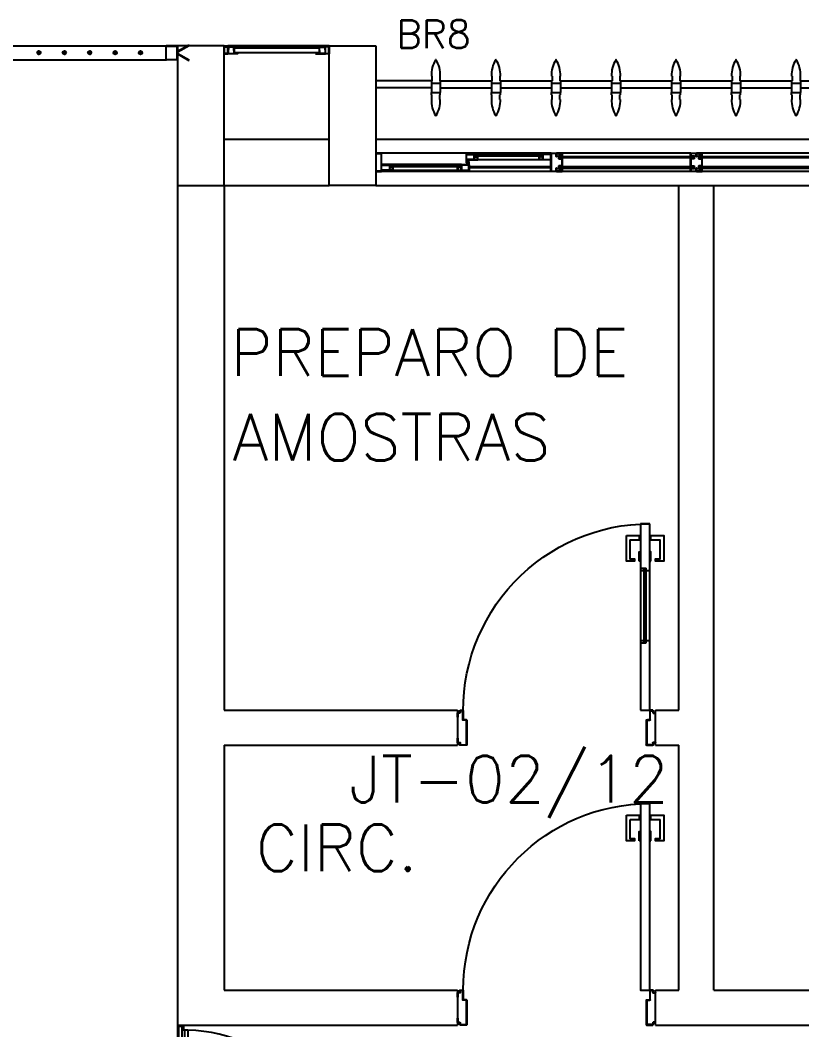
# Model space of a CAD drawing. Header units: millimetres. Extents: x 2686 to 2939, y 1294 to 1441.
# Drawn here: x 2735.596 to 2738.948, y 1434.355 to 1438.684 of the extents above; entities that cross this region are included whole.
import ezdxf

# ---------------------------------------------------------------- set-up
doc = ezdxf.new("R2010")
doc.units = ezdxf.units.MM
doc.linetypes.add('HIDDEN', pattern=[0.375, 0.25, -0.125])
for name, color, linetype in [('AR-ALV', 2, 'Continuous'), ('AR-BRISES', 1, 'Continuous'), ('AR-ESQ', 1, 'Continuous'), ('AR-ESTC', 3, 'Continuous'), ('AR-PEITORIL', 1, 'Continuous'), ('AR-PORTA', 1, 'Continuous'), ('AR-VIDRO', 2, 'Continuous'), ('BR-PAINEL', 1, 'Continuous'), ('BR-SUPORTE', 1, 'Continuous'), ('BR-TEXTO', 2, 'Continuous'), ('DT-ESQ-BAGUETE-C', 1, 'Continuous'), ('DT-ESQ-BAGUETE-V', 1, 'Continuous'), ('DT-ESQ-C', 2, 'Continuous'), ('DT-ESQ-CHAPA DOBRADA-V', 1, 'Continuous'), ('DT-ESQ-MARCO-V', 1, 'Continuous'), ('DT-ESQ-PERFIL CADEIRA-C', 2, 'Continuous'), ('DT-ESQ-PERFIL CADEIRA-V', 2, 'Continuous'), ('DT-ESQ-PERFIL U SIMPLES-C', 2, 'Continuous'), ('DT-ESQ-PERFIL U-C', 2, 'Continuous'), ('DT-ESQ-PERFIL U-V', 1, 'Continuous'), ('DT-ESQ-VENEZIANA-C', 1, 'Continuous'), ('DT-ESQ-VENEZIANA-V', 1, 'Continuous'), ('DT-ESQ-VIDRO-C', 2, 'Continuous'), ('DT-ESQ-VIDRO-V', 71, 'Continuous'), ('DT-TXTMOD', 1, 'Continuous'), ('ENDEREÇO', 2, 'Continuous'), ('grapa', 21, 'HIDDEN'), ('insercao', 4, 'Continuous'), ('maçaneta', 1, 'Continuous'), ('montantes', 1, 'Continuous'), ('mov', 1, 'Continuous'), ('PM-PERFIL U-C', 2, 'Continuous'), ('PM-VIDRO', 2, 'Continuous'), ('pm1', 2, 'Continuous'), ('pm2', 2, 'Continuous'), ('porta-c', 1, 'Continuous'), ('porta-v', 2, 'Continuous'), ('soleira', 1, 'Continuous'), ('TEXTO', 2, 'Continuous')]:
    doc.layers.add(name, color=color, linetype=linetype)
doc.styles.add('S10', font='simplex.shx', dxfattribs={"height": 0.1})
doc.styles.add('S12', font='simplex.shx', dxfattribs={"width": 1.1, "height": 0.12})
doc.styles.add('UNB-100', font='simplex.shx', dxfattribs={"height": 0.2})
doc.styles.add('UNB1-100', font='simplex.shx', dxfattribs={"height": 0.2})

# ---------------------------------------------------------------- blocks, each defined once
blk = doc.blocks.new('EF35-P')
at = {"layer": 'DT-ESQ-BAGUETE-C', "ltscale": 0.1}
for points in [[(4.7975, -0.08), (4.784, -0.08), (4.784, -0.0785), (4.797, -0.0785, 0.414214), (4.7975, -0.078), (4.7975, -0.067, 0.414214), (4.797, -0.0665), (4.784, -0.0665), (4.784, -0.065), (4.7975, -0.065, -0.414214), (4.799, -0.0665), (4.799, -0.0785, -0.414214)], [(5.0765, -0.08), (5.09, -0.08), (5.09, -0.0785), (5.077, -0.0785, -0.414214), (5.0765, -0.078), (5.0765, -0.067, -0.414214), (5.077, -0.0665), (5.09, -0.0665), (5.09, -0.065), (5.0765, -0.065, 0.414214), (5.075, -0.0665), (5.075, -0.0785, 0.414214)], [(4.4485, -0.125), (4.435, -0.125), (4.435, -0.1235), (4.448, -0.1235, 0.414214), (4.4485, -0.123), (4.4485, -0.112, 0.414214), (4.448, -0.1115), (4.435, -0.1115), (4.435, -0.11), (4.4485, -0.11, -0.414214), (4.45, -0.1115), (4.45, -0.1235, -0.414214)], [(4.714, -0.125), (4.7275, -0.125), (4.7275, -0.1235), (4.7145, -0.1235, -0.414214), (4.714, -0.123), (4.714, -0.112, -0.414214), (4.7145, -0.1115), (4.7275, -0.1115), (4.7275, -0.11), (4.714, -0.11, 0.414214), (4.7125, -0.1115), (4.7125, -0.1235, 0.414214)]]:
    blk.add_lwpolyline(points, format="xyb", close=True, dxfattribs=at)
at = {"layer": 'DT-ESQ-BAGUETE-V', "ltscale": 0.1}
for p, q in [((4.7975, -0.065), (5.0765, -0.065)), ((4.4485, -0.11), (4.714, -0.11))]:
    blk.add_line(p, q, dxfattribs=at)
at = {"layer": 'DT-ESQ-CHAPA DOBRADA-V', "ltscale": 0.1}
for p, q in [((4.4, -0.077), (4.749, -0.077)), ((4.4, -0.08), (4.749, -0.08))]:
    blk.add_line(p, q, dxfattribs=at)
at = {"layer": 'DT-ESQ-MARCO-V', "ltscale": 0.1}
for p, q in [((3.1985, -0.06), (3.7515, -0.06)), ((3.7985, -0.06), (4.3515, -0.06)), ((3.1985, -0.14), (3.7515, -0.14)), ((3.7985, -0.14), (4.3515, -0.14))]:
    blk.add_line(p, q, dxfattribs=at)
at = {"layer": 'DT-ESQ-PERFIL CADEIRA-C', "ltscale": 0.1}
for p, q in [((4.751, -0.0885), (4.7975, -0.0885)), ((5.125, -0.0885), (5.0765, -0.0885)), ((4.4, -0.1335), (4.4485, -0.1335)), ((4.7605, -0.1335), (4.714, -0.1335))]:
    blk.add_line(p, q, dxfattribs=at)
for points in [[(4.7975, -0.087, -1), (4.7975, -0.09), (4.751, -0.09, -0.414214), (4.749, -0.088), (4.749, -0.067, -0.414214), (4.751, -0.065), (4.7825, -0.065, -0.414214), (4.784, -0.0665), (4.784, -0.087)], [(4.784, -0.0885, -0.198913), (4.7829, -0.0881, -0.198913), (4.7825, -0.087), (4.7825, -0.067, 0.414214), (4.782, -0.0665), (4.751, -0.0665, 0.414214), (4.7505, -0.067), (4.7505, -0.088, 0.414214), (4.751, -0.0885)], [(5.0765, -0.09), (5.125, -0.09), (5.125, -0.0885), (5.09, -0.0885, 0.198912), (5.0911, -0.0881, 0.198913), (5.0915, -0.087), (5.0915, -0.067, -0.414214), (5.092, -0.0665), (5.125, -0.0665), (5.125, -0.065), (5.0915, -0.065, 0.414214), (5.09, -0.0665), (5.09, -0.0785), (5.09, -0.08), (5.09, -0.087), (5.0765, -0.087, 1)], [(4.4485, -0.135), (4.4, -0.135), (4.4, -0.1335), (4.435, -0.1335, -0.198912), (4.4339, -0.1331, -0.198913), (4.4335, -0.132), (4.4335, -0.112, 0.414214), (4.433, -0.1115), (4.4, -0.1115), (4.4, -0.11), (4.4335, -0.11, -0.414214), (4.435, -0.1115), (4.435, -0.1235), (4.435, -0.125), (4.435, -0.132), (4.4485, -0.132, -1)], [(4.714, -0.132, 1), (4.714, -0.135), (4.7605, -0.135, 0.414214), (4.7625, -0.133), (4.7625, -0.112, 0.414214), (4.7605, -0.11), (4.729, -0.11, 0.414214), (4.7275, -0.1115), (4.7275, -0.132)], [(4.7275, -0.1335, 0.198913), (4.7286, -0.1331, 0.198913), (4.729, -0.132), (4.729, -0.112, -0.414214), (4.7295, -0.1115), (4.7605, -0.1115, -0.414214), (4.761, -0.112), (4.761, -0.133, -0.414214), (4.7605, -0.1335)]]:
    blk.add_lwpolyline(points, format="xyb", close=True, dxfattribs=at)
at = {"layer": 'DT-ESQ-PERFIL CADEIRA-V', "ltscale": 0.1}
for p, q in [((4.7825, -0.09), (5.0765, -0.09)), ((4.4485, -0.135), (4.714, -0.135))]:
    blk.add_line(p, q, dxfattribs=at)
at = {"layer": 'DT-ESQ-PERFIL U SIMPLES-C', "ltscale": 0.1}
for points in [[(4.751, -0.102), (4.759, -0.102), (4.759, -0.1005), (4.751, -0.1005, -0.414214), (4.7505, -0.1), (4.7505, -0.092, -0.414214), (4.751, -0.0915), (4.759, -0.0915), (4.759, -0.09), (4.751, -0.09, 0.414214), (4.749, -0.092), (4.749, -0.1, 0.414214)], [(4.7605, -0.098), (4.7525, -0.098), (4.7525, -0.0995), (4.7605, -0.0995, -0.414214), (4.761, -0.1), (4.761, -0.108, -0.414214), (4.7605, -0.1085), (4.7525, -0.1085), (4.7525, -0.11), (4.7605, -0.11, 0.414214), (4.7625, -0.108), (4.7625, -0.1, 0.414214)]]:
    blk.add_lwpolyline(points, format="xyb", close=True, dxfattribs=at)
at = {"layer": 'DT-ESQ-PERFIL U-C', "ltscale": 0.1}
for points in [[(3.75, -0.1285), (3.75, -0.1385, 0.414214), (3.7515, -0.14), (3.7735, -0.14, 0.414214), (3.775, -0.1385), (3.775, -0.125), (3.7735, -0.125), (3.7735, -0.138, -0.414214), (3.773, -0.1385), (3.752, -0.1385, -0.414214), (3.7515, -0.138), (3.7515, -0.1285), (3.7645, -0.1285, 0.414214), (3.766, -0.127), (3.766, -0.117, 0.414214), (3.7645, -0.1155), (3.7515, -0.1155), (3.7515, -0.0845), (3.7645, -0.0845, 0.414214), (3.766, -0.083), (3.766, -0.073, 0.414214), (3.7645, -0.0715), (3.7515, -0.0715), (3.7515, -0.062, -0.414214), (3.752, -0.0615), (3.773, -0.0615, -0.414214), (3.7735, -0.062), (3.7735, -0.075), (3.775, -0.075), (3.775, -0.0615, 0.414214), (3.7735, -0.06), (3.7515, -0.06, 0.414214), (3.75, -0.0615), (3.75, -0.0715, 0.414214), (3.7515, -0.073), (3.7645, -0.073), (3.7645, -0.083), (3.7515, -0.083), (3.7515, -0.083, 0.414214), (3.75, -0.0845), (3.75, -0.1155, 0.414214), (3.7515, -0.117), (3.7515, -0.117), (3.7645, -0.117), (3.7645, -0.127), (3.7515, -0.127, 0.414214)], [(3.8, -0.1285), (3.8, -0.1385, -0.414214), (3.7985, -0.14), (3.7765, -0.14, -0.414214), (3.775, -0.1385), (3.775, -0.125), (3.7765, -0.125), (3.7765, -0.138, 0.414214), (3.777, -0.1385), (3.798, -0.1385, 0.414214), (3.7985, -0.138), (3.7985, -0.1285), (3.7855, -0.1285, -0.414214), (3.784, -0.127), (3.784, -0.117, -0.414214), (3.7855, -0.1155), (3.7985, -0.1155), (3.7985, -0.0845), (3.7855, -0.0845, -0.414214), (3.784, -0.083), (3.784, -0.073, -0.414214), (3.7855, -0.0715), (3.7985, -0.0715), (3.7985, -0.062, 0.414214), (3.798, -0.0615), (3.777, -0.0615, 0.414214), (3.7765, -0.062), (3.7765, -0.075), (3.775, -0.075), (3.775, -0.0615, -0.414214), (3.7765, -0.06), (3.7985, -0.06, -0.414214), (3.8, -0.0615), (3.8, -0.0715, -0.414214), (3.7985, -0.073), (3.7855, -0.073), (3.7855, -0.083), (3.7985, -0.083), (3.7985, -0.083, -0.414214), (3.8, -0.0845), (3.8, -0.1155, -0.414214), (3.7985, -0.117), (3.7985, -0.117), (3.7855, -0.117), (3.7855, -0.127), (3.7985, -0.127, -0.414214)], [(4.35, -0.1285), (4.35, -0.1385, 0.414214), (4.3515, -0.14), (4.3735, -0.14, 0.414214), (4.375, -0.1385), (4.375, -0.125), (4.3735, -0.125), (4.3735, -0.138, -0.414214), (4.373, -0.1385), (4.352, -0.1385, -0.414214), (4.3515, -0.138), (4.3515, -0.1285), (4.3645, -0.1285, 0.414214), (4.366, -0.127), (4.366, -0.117, 0.414214), (4.3645, -0.1155), (4.3515, -0.1155), (4.3515, -0.0845), (4.3645, -0.0845, 0.414214), (4.366, -0.083), (4.366, -0.073, 0.414214), (4.3645, -0.0715), (4.3515, -0.0715), (4.3515, -0.062, -0.414214), (4.352, -0.0615), (4.373, -0.0615, -0.414214), (4.3735, -0.062), (4.3735, -0.075), (4.375, -0.075), (4.375, -0.0615, 0.414214), (4.3735, -0.06), (4.3515, -0.06, 0.414214), (4.35, -0.0615), (4.35, -0.0715, 0.414214), (4.3515, -0.073), (4.3645, -0.073), (4.3645, -0.083), (4.3515, -0.083), (4.3515, -0.083, 0.414214), (4.35, -0.0845), (4.35, -0.1155, 0.414214), (4.3515, -0.117), (4.3515, -0.117), (4.3645, -0.117), (4.3645, -0.127), (4.3515, -0.127, 0.414214)], [(4.375, -0.0615, -0.414214), (4.3765, -0.06), (4.3985, -0.06, -0.414214), (4.4, -0.0615), (4.4, -0.1385, -0.414214), (4.3985, -0.14), (4.3765, -0.14, -0.414214), (4.375, -0.1385), (4.375, -0.125), (4.3765, -0.125), (4.3765, -0.138, 0.414214), (4.377, -0.1385), (4.398, -0.1385, 0.414214), (4.3985, -0.138), (4.3985, -0.062, 0.414214), (4.398, -0.0615), (4.377, -0.0615, 0.414214), (4.3765, -0.062), (4.3765, -0.075), (4.375, -0.075)], [(5.15, -0.0615, 0.414214), (5.1485, -0.06), (5.1265, -0.06, 0.414214), (5.125, -0.0615), (5.125, -0.1385, 0.414214), (5.1265, -0.14), (5.1485, -0.14, 0.414214), (5.15, -0.1385), (5.15, -0.125), (5.1485, -0.125), (5.1485, -0.138, -0.414214), (5.148, -0.1385), (5.127, -0.1385, -0.414214), (5.1265, -0.138), (5.1265, -0.062, -0.414214), (5.127, -0.0615), (5.148, -0.0615, -0.414214), (5.1485, -0.062), (5.1485, -0.075), (5.15, -0.075)]]:
    blk.add_lwpolyline(points, format="xyb", close=True, dxfattribs=at)
at = {"layer": 'DT-ESQ-PERFIL U-V', "ltscale": 0.1}
for p, q in [((4.3985, -0.06), (5.1265, -0.06)), ((4.3985, -0.14), (5.1265, -0.14))]:
    blk.add_line(p, q, dxfattribs=at)
at = {"layer": 'DT-ESQ-VIDRO-C', "ltscale": 0.1}
for points in [[(3.7625, -0.081), (3.7625, -0.075), (3.1875, -0.075), (3.1875, -0.081)], [(4.3625, -0.081), (4.3625, -0.075), (3.7875, -0.075), (3.7875, -0.081)], [(5.0875, -0.085), (5.0875, -0.082), (4.7865, -0.082), (4.7865, -0.085)], [(4.438, -0.13), (4.438, -0.127), (4.7245, -0.127), (4.7245, -0.13)]]:
    blk.add_lwpolyline(points, close=True, dxfattribs=at)
at = {"layer": 'DT-ESQ-VIDRO-V', "ltscale": 0.1}
for points in [[(3.7625, -0.119), (3.7625, -0.125), (3.1875, -0.125), (3.1875, -0.119)], [(4.3625, -0.119), (4.3625, -0.125), (3.7875, -0.125), (3.7875, -0.119)]]:
    blk.add_lwpolyline(points, close=True, dxfattribs=at)
at = {"layer": 'DT-TXTMOD', "ltscale": 0.1, "style": 'S10', "flags": 3}
for tag, p in [('M01', (0.025, -0.28)), ('M02', (0.3253, -0.28)), ('M03', (0.627, -0.28)), ('M04', (0.9288, -0.28)), ('M05', (1.2306, -0.28)), ('M06', (1.5323, -0.28)), ('M07', (1.8341, -0.28)), ('M08', (2.1359, -0.28)), ('M09', (2.4376, -0.28)), ('M10', (2.7394, -0.28)), ('M11', (3.0412, -0.28)), ('M12', (3.3429, -0.28)), ('M13', (3.6447, -0.28)), ('M14', (3.9464, -0.28)), ('M15', (4.2482, -0.28)), ('M16', (4.55, -0.28)), ('M17', (4.8517, -0.28))]:
    blk.add_attdef(tag, p, '', height=0.1, dxfattribs=at)
blk = doc.blocks.new('PV1')
at = {"layer": 'AR-VIDRO'}
for p, q in [((0.0215, 0.0443), (0.0215, 0.0293)), ((0.0215, 0.0443), (0.6875, 0.0443)), ((2.7035, 0.0443), (2.0375, 0.0443)), ((2.7035, 0.0443), (2.7035, 0.0293)), ((0.6825, 0.02), (0.005, 0.02)), ((0.6825, 0.005), (0.005, 0.005)), ((0.0215, 0.0293), (0.6875, 0.0293)), ((2.7035, 0.0293), (2.0375, 0.0293)), ((2.0425, 0.02), (2.72, 0.02)), ((2.0425, 0.005), (2.72, 0.005))]:
    blk.add_line(p, q, dxfattribs=at)
at = {"layer": 'maçaneta'}
for p, q in [((0.1165, 0.0993), (0.1265, 0.0993)), ((0.1165, 0.0493), (0.1165, 0.0993)), ((0.1265, 0.0493), (0.1265, 0.0993)), ((2.5985, 0.0493), (2.5985, 0.0993)), ((2.6085, 0.0993), (2.5985, 0.0993)), ((2.6085, 0.0493), (2.6085, 0.0993)), ((0.1115, 0.0443), (0.1115, 0.0493)), ((0.1115, 0.0493), (0.1315, 0.0493)), ((0.1315, 0.0443), (0.1315, 0.0493)), ((2.6135, 0.0493), (2.5935, 0.0493)), ((2.5935, 0.0443), (2.5935, 0.0493)), ((2.6135, 0.0443), (2.6135, 0.0493))]:
    blk.add_line(p, q, dxfattribs=at)
at = {"layer": 'montantes'}
for p, q in [((0.6425, 0.0493), (0.6925, 0.0493)), ((0.6875, 0.0443), (0.6875, 0.0293)), ((0.6925, 0.0493), (0.6925, 0.025)), ((2.0325, 0.0493), (2.0325, 0.025)), ((2.0825, 0.0493), (2.0325, 0.0493)), ((2.0375, 0.0443), (2.0375, 0.0293)), ((0, 0), (0, 0.025)), ((0, 0.025), (0.02, 0.025)), ((0, 0), (0.02, 0)), ((0.005, 0.005), (0.005, 0.02)), ((0.02, 0.02), (0.02, 0.025)), ((0.02, 0), (0.02, 0.005)), ((0.6425, 0.025), (0.6925, 0.025)), ((0.6875, 0.025), (0.6675, 0.025)), ((0.6675, 0.02), (0.6675, 0.025)), ((0.6675, 0), (0.6675, 0.005)), ((0.6875, 0), (0.6675, 0)), ((0.6825, 0.005), (0.6825, 0.02)), ((0.6875, 0), (0.6875, 0.025)), ((2.0825, 0.025), (2.0325, 0.025)), ((2.0375, 0.025), (2.0575, 0.025)), ((2.0375, 0), (2.0375, 0.025)), ((2.0375, 0), (2.0575, 0)), ((2.0425, 0.005), (2.0425, 0.02)), ((2.0575, 0.02), (2.0575, 0.025)), ((2.0575, 0), (2.0575, 0.005)), ((2.705, 0.02), (2.705, 0.025)), ((2.725, 0.025), (2.705, 0.025)), ((2.705, 0), (2.705, 0.005)), ((2.725, 0), (2.705, 0)), ((2.72, 0.005), (2.72, 0.02)), ((2.725, 0), (2.725, 0.025))]:
    blk.add_line(p, q, dxfattribs=at)
for centre in [(0.6925, 0.02), (2.0325, 0.02)]:
    blk.add_circle(centre, 0.005, dxfattribs=at)
for centre, start, end in [((0.6425, 0.0443), 90, 180), ((2.0825, 0.0443), 0, 90), ((0.6425, 0.03), 180, 270), ((2.0825, 0.03), 270, 0)]:
    blk.add_arc(centre, 0.005, start, end, dxfattribs=at)
at = {"layer": 'mov'}
for centre, start, end in [((0.692, 0.025), 0, 178.3547), ((2.033, 0.025), 1.6453, 180)]:
    blk.add_arc(centre, 0.6705, start, end, dxfattribs=at)
blk = doc.blocks.new('BR-MODULO8')
at = {"layer": 'BR-PAINEL'}
for p, q in [((-4.9117, 0.27), (-4.9092, 0.27)), ((-4.9092, 0.27), (-4.9092, 0.25)), ((-4.8758, 0.27), (-4.8758, 0.25)), ((-4.8733, 0.27), (-4.8758, 0.27)), ((-4.6542, 0.27), (-4.6517, 0.27)), ((-4.6517, 0.27), (-4.6517, 0.25)), ((-4.6183, 0.27), (-4.6183, 0.25)), ((-4.6158, 0.27), (-4.6183, 0.27)), ((-4.3967, 0.27), (-4.3942, 0.27)), ((-4.3942, 0.27), (-4.3942, 0.25)), ((-4.3608, 0.27), (-4.3608, 0.25)), ((-4.3583, 0.27), (-4.3608, 0.27)), ((-4.1392, 0.27), (-4.1367, 0.27)), ((-4.1367, 0.27), (-4.1367, 0.25)), ((-4.1033, 0.27), (-4.1033, 0.25)), ((-4.1008, 0.27), (-4.1033, 0.27)), ((-3.8817, 0.27), (-3.8792, 0.27)), ((-3.8792, 0.27), (-3.8792, 0.25)), ((-3.8458, 0.27), (-3.8458, 0.25)), ((-3.8433, 0.27), (-3.8458, 0.27)), ((-3.6242, 0.27), (-3.6217, 0.27)), ((-3.6217, 0.27), (-3.6217, 0.25)), ((-3.5883, 0.27), (-3.5883, 0.25)), ((-3.5858, 0.27), (-3.5883, 0.27)), ((-3.3667, 0.27), (-3.3642, 0.27)), ((-3.3642, 0.27), (-3.3642, 0.25)), ((-3.3308, 0.27), (-3.3308, 0.25)), ((-3.3283, 0.27), (-3.3308, 0.27)), ((-4.9117, 0.25), (-4.9117, 0.24)), ((-4.9117, 0.25), (-4.9092, 0.25)), ((-4.9117, 0.24), (-4.8733, 0.24)), ((-4.9117, 0.24), (-4.9117, 0.2)), ((-4.8733, 0.25), (-4.8758, 0.25)), ((-4.8733, 0.25), (-4.8733, 0.24)), ((-4.8733, 0.24), (-4.8733, 0.2)), ((-4.6542, 0.25), (-4.6542, 0.24)), ((-4.6542, 0.25), (-4.6517, 0.25)), ((-4.6542, 0.24), (-4.6158, 0.24)), ((-4.6542, 0.24), (-4.6542, 0.2)), ((-4.6158, 0.25), (-4.6183, 0.25)), ((-4.6158, 0.25), (-4.6158, 0.24)), ((-4.6158, 0.24), (-4.6158, 0.2)), ((-4.3967, 0.25), (-4.3967, 0.24)), ((-4.3967, 0.25), (-4.3942, 0.25)), ((-4.3967, 0.24), (-4.3583, 0.24)), ((-4.3967, 0.24), (-4.3967, 0.2)), ((-4.3583, 0.25), (-4.3608, 0.25)), ((-4.3583, 0.25), (-4.3583, 0.24)), ((-4.3583, 0.24), (-4.3583, 0.2)), ((-4.1392, 0.25), (-4.1392, 0.24)), ((-4.1392, 0.25), (-4.1367, 0.25)), ((-4.1392, 0.24), (-4.1008, 0.24)), ((-4.1392, 0.24), (-4.1392, 0.2)), ((-4.1008, 0.25), (-4.1033, 0.25)), ((-4.1008, 0.25), (-4.1008, 0.24)), ((-4.1008, 0.24), (-4.1008, 0.2)), ((-3.8817, 0.25), (-3.8817, 0.24)), ((-3.8817, 0.25), (-3.8792, 0.25)), ((-3.8817, 0.24), (-3.8433, 0.24)), ((-3.8817, 0.24), (-3.8817, 0.2)), ((-3.8433, 0.25), (-3.8458, 0.25)), ((-3.8433, 0.25), (-3.8433, 0.24)), ((-3.8433, 0.24), (-3.8433, 0.2)), ((-3.6242, 0.25), (-3.6242, 0.24)), ((-3.6242, 0.25), (-3.6217, 0.25)), ((-3.6242, 0.24), (-3.5858, 0.24)), ((-3.6242, 0.24), (-3.6242, 0.2)), ((-3.5858, 0.25), (-3.5883, 0.25)), ((-3.5858, 0.25), (-3.5858, 0.24)), ((-3.5858, 0.24), (-3.5858, 0.2)), ((-3.3667, 0.25), (-3.3667, 0.24)), ((-3.3667, 0.25), (-3.3642, 0.25)), ((-3.3667, 0.24), (-3.3283, 0.24)), ((-3.3667, 0.24), (-3.3667, 0.2)), ((-3.3283, 0.25), (-3.3308, 0.25)), ((-3.3283, 0.25), (-3.3283, 0.24)), ((-3.3283, 0.24), (-3.3283, 0.2)), ((-4.9117, 0.2), (-4.8733, 0.2)), ((-4.9117, 0.19), (-4.9117, 0.2)), ((-4.9117, 0.19), (-4.9092, 0.19)), ((-4.9092, 0.17), (-4.9092, 0.19)), ((-4.8733, 0.19), (-4.8758, 0.19)), ((-4.8758, 0.17), (-4.8758, 0.19)), ((-4.8733, 0.19), (-4.8733, 0.2)), ((-4.6542, 0.2), (-4.6158, 0.2)), ((-4.6542, 0.19), (-4.6542, 0.2)), ((-4.6542, 0.19), (-4.6517, 0.19)), ((-4.6517, 0.17), (-4.6517, 0.19)), ((-4.6158, 0.19), (-4.6183, 0.19)), ((-4.6183, 0.17), (-4.6183, 0.19)), ((-4.6158, 0.19), (-4.6158, 0.2)), ((-4.3967, 0.2), (-4.3583, 0.2)), ((-4.3967, 0.19), (-4.3967, 0.2)), ((-4.3967, 0.19), (-4.3942, 0.19)), ((-4.3942, 0.17), (-4.3942, 0.19)), ((-4.3583, 0.19), (-4.3608, 0.19)), ((-4.3608, 0.17), (-4.3608, 0.19)), ((-4.3583, 0.19), (-4.3583, 0.2)), ((-4.1392, 0.2), (-4.1008, 0.2)), ((-4.1392, 0.19), (-4.1392, 0.2)), ((-4.1392, 0.19), (-4.1367, 0.19)), ((-4.1367, 0.17), (-4.1367, 0.19)), ((-4.1008, 0.19), (-4.1033, 0.19)), ((-4.1033, 0.17), (-4.1033, 0.19)), ((-4.1008, 0.19), (-4.1008, 0.2)), ((-3.8817, 0.2), (-3.8433, 0.2)), ((-3.8817, 0.19), (-3.8817, 0.2)), ((-3.8817, 0.19), (-3.8792, 0.19)), ((-3.8792, 0.17), (-3.8792, 0.19)), ((-3.8433, 0.19), (-3.8458, 0.19)), ((-3.8458, 0.17), (-3.8458, 0.19)), ((-3.8433, 0.19), (-3.8433, 0.2)), ((-3.6242, 0.2), (-3.5858, 0.2)), ((-3.6242, 0.19), (-3.6242, 0.2)), ((-3.6242, 0.19), (-3.6217, 0.19)), ((-3.6217, 0.17), (-3.6217, 0.19)), ((-3.5858, 0.19), (-3.5883, 0.19)), ((-3.5883, 0.17), (-3.5883, 0.19)), ((-3.5858, 0.19), (-3.5858, 0.2)), ((-3.3667, 0.2), (-3.3283, 0.2)), ((-3.3667, 0.19), (-3.3667, 0.2)), ((-3.3667, 0.19), (-3.3642, 0.19)), ((-3.3642, 0.17), (-3.3642, 0.19)), ((-3.3283, 0.19), (-3.3308, 0.19)), ((-3.3308, 0.17), (-3.3308, 0.19)), ((-3.3283, 0.19), (-3.3283, 0.2)), ((-4.9117, 0.17), (-4.9092, 0.17)), ((-4.8733, 0.17), (-4.8758, 0.17)), ((-4.6542, 0.17), (-4.6517, 0.17)), ((-4.6158, 0.17), (-4.6183, 0.17)), ((-4.3967, 0.17), (-4.3942, 0.17)), ((-4.3583, 0.17), (-4.3608, 0.17)), ((-4.1392, 0.17), (-4.1367, 0.17)), ((-4.1008, 0.17), (-4.1033, 0.17)), ((-3.8817, 0.17), (-3.8792, 0.17)), ((-3.8433, 0.17), (-3.8458, 0.17)), ((-3.6242, 0.17), (-3.6217, 0.17)), ((-3.5858, 0.17), (-3.5883, 0.17)), ((-3.3667, 0.17), (-3.3642, 0.17)), ((-3.3283, 0.17), (-3.3308, 0.17))]:
    blk.add_line(p, q, dxfattribs=at)
for centre, radius, start, end in [((-4.7867, 0.2739), 0.1251, 148.4721, 181.772), ((-4.8925, 0.3387), 0.001, 37.1012, 142.8988), ((-4.9983, 0.2739), 0.1251, 358.228, 31.5279), ((-4.5292, 0.2739), 0.1251, 148.4721, 181.772), ((-4.635, 0.3387), 0.001, 37.1012, 142.8988), ((-4.7408, 0.2739), 0.1251, 358.228, 31.5279), ((-4.2717, 0.2739), 0.1251, 148.4721, 181.772), ((-4.3775, 0.3387), 0.001, 37.1012, 142.8988), ((-4.4833, 0.2739), 0.1251, 358.228, 31.5279), ((-4.0142, 0.2739), 0.1251, 148.4721, 181.772), ((-4.12, 0.3387), 0.001, 37.1012, 142.8988), ((-4.2258, 0.2739), 0.1251, 358.228, 31.5279), ((-3.7567, 0.2739), 0.1251, 148.4721, 181.772), ((-3.8625, 0.3387), 0.001, 37.1012, 142.8988), ((-3.9683, 0.2739), 0.1251, 358.228, 31.5279), ((-3.4992, 0.2739), 0.1251, 148.4721, 181.772), ((-3.605, 0.3387), 0.001, 37.1012, 142.8988), ((-3.7108, 0.2739), 0.1251, 358.228, 31.5279), ((-3.2417, 0.2739), 0.1251, 148.4721, 181.772), ((-3.3475, 0.3387), 0.001, 37.1012, 142.8988), ((-3.4533, 0.2739), 0.1251, 358.228, 31.5279), ((-4.7867, 0.1661), 0.1251, 178.228, 211.5279), ((-4.9983, 0.1661), 0.1251, 328.4721, 1.772), ((-4.5292, 0.1661), 0.1251, 178.228, 211.5279), ((-4.7408, 0.1661), 0.1251, 328.4721, 1.772), ((-4.2717, 0.1661), 0.1251, 178.228, 211.5279), ((-4.4833, 0.1661), 0.1251, 328.4721, 1.772), ((-4.0142, 0.1661), 0.1251, 178.228, 211.5279), ((-4.2258, 0.1661), 0.1251, 328.4721, 1.772), ((-3.7567, 0.1661), 0.1251, 178.228, 211.5279), ((-3.9683, 0.1661), 0.1251, 328.4721, 1.772), ((-3.4992, 0.1661), 0.1251, 178.228, 211.5279), ((-3.7108, 0.1661), 0.1251, 328.4721, 1.772), ((-3.2417, 0.1661), 0.1251, 178.228, 211.5279), ((-3.4533, 0.1661), 0.1251, 328.4721, 1.772), ((-4.8925, 0.1013), 0.001, 217.1012, 322.8988), ((-4.635, 0.1013), 0.001, 217.1012, 322.8988), ((-4.3775, 0.1013), 0.001, 217.1012, 322.8988), ((-4.12, 0.1013), 0.001, 217.1012, 322.8988), ((-3.8625, 0.1013), 0.001, 217.1012, 322.8988), ((-3.605, 0.1013), 0.001, 217.1012, 322.8988), ((-3.3475, 0.1013), 0.001, 217.1012, 322.8988)]:
    blk.add_arc(centre, radius, start, end, dxfattribs=at)
at = {"layer": 'BR-SUPORTE'}
for p, q in [((-4.9117, 0.25), (-5.15, 0.25)), ((-4.9117, 0.22), (-5.15, 0.22)), ((-4.8733, 0.25), (-4.6517, 0.25)), ((-4.8733, 0.22), (-4.6542, 0.22)), ((-4.6158, 0.25), (-4.3942, 0.25)), ((-4.6158, 0.22), (-4.3967, 0.22)), ((-4.3583, 0.25), (-4.1367, 0.25)), ((-4.3583, 0.22), (-4.1392, 0.22)), ((-4.1008, 0.25), (-3.8792, 0.25)), ((-4.1008, 0.22), (-3.8817, 0.22)), ((-3.8433, 0.25), (-3.6217, 0.25)), ((-3.8433, 0.22), (-3.6242, 0.22)), ((-3.5858, 0.25), (-3.3642, 0.25)), ((-3.5858, 0.22), (-3.3667, 0.22)), ((-3.3283, 0.25), (-3.1067, 0.25)), ((-3.3283, 0.22), (-3.1092, 0.22))]:
    blk.add_line(p, q, dxfattribs=at)
blk = doc.blocks.new('PM3')
at = {"layer": 'maçaneta'}
for points in [[(0.02, 0.825), (-0.035, 0.825), (-0.035, 0.715), (0, 0.715), (0, 0.725), (-0.02, 0.725), (-0.02, 0.8035, -0.414214), (-0.0185, 0.805), (0.02, 0.805)], [(0.125, 0.825), (0.07, 0.825), (0.07, 0.805), (0.1085, 0.805, -0.414214), (0.11, 0.8035), (0.11, 0.725), (0.09, 0.725), (0.09, 0.715), (0.125, 0.715)]]:
    blk.add_lwpolyline(points, format="xyb", close=True, dxfattribs=at)
for points in [[(0.02, 0.715), (0.02, 0.755), (0.025, 0.755), (0.025, 0.715)], [(0.07, 0.715), (0.07, 0.755), (0.065, 0.755), (0.065, 0.715)]]:
    blk.add_lwpolyline(points, close=True, dxfattribs=at)
at = {"layer": 'mov'}
blk.add_arc((0.025, 0.075), 0.8, 0, 90, dxfattribs=at)
at = {"layer": 'PM-PERFIL U-C'}
for p, q in [((0, 0.045), (0, 0.0635)), ((0.002, 0.045), (0, 0.045)), ((0.0015, 0.065), (0.01, 0.065)), ((0.002, 0.063), (0.002, 0.045)), ((0.0105, 0.063), (0.002, 0.063)), ((0.01, 0.065), (0.01, 0.0735)), ((0.0115, 0.075), (0.0235, 0.075)), ((0.012, 0.073), (0.012, 0.0645)), ((0.023, 0.073), (0.012, 0.073)), ((0.023, 0.0335), (0.023, 0.073)), ((0.025, 0.0735), (0.025, 0.034)), ((0.825, 0.0735), (0.825, 0.034)), ((0.8385, 0.075), (0.8265, 0.075)), ((0.827, 0.073), (0.838, 0.073)), ((0.827, 0.0335), (0.827, 0.073)), ((0.838, 0.073), (0.838, 0.0645)), ((0.8395, 0.063), (0.848, 0.063)), ((0.84, 0.065), (0.84, 0.0735)), ((0.8485, 0.065), (0.84, 0.065)), ((0.848, 0.063), (0.848, 0.045)), ((0.848, 0.045), (0.85, 0.045)), ((0.85, 0.045), (0.85, 0.0635)), ((0.038, 0.032), (0.0245, 0.032)), ((0.0385, 0.034), (0.025, 0.034)), ((0.038, 0.032), (0.038, -0.073)), ((0.04, 0.0325), (0.04, -0.0735)), ((0.81, 0.0325), (0.81, -0.0735)), ((0.8115, 0.034), (0.825, 0.034)), ((0.812, 0.032), (0.8255, 0.032)), ((0.812, 0.032), (0.812, -0.073)), ((0, -0.045), (0.002, -0.045)), ((0, -0.0635), (0, -0.045)), ((0.01, -0.065), (0.0015, -0.065)), ((0.002, -0.045), (0.002, -0.063)), ((0.002, -0.063), (0.0105, -0.063)), ((0.01, -0.0735), (0.01, -0.065)), ((0.0385, -0.075), (0.0115, -0.075)), ((0.012, -0.0645), (0.012, -0.073)), ((0.012, -0.073), (0.038, -0.073)), ((0.8115, -0.075), (0.8385, -0.075)), ((0.838, -0.073), (0.812, -0.073)), ((0.838, -0.0645), (0.838, -0.073)), ((0.848, -0.063), (0.8395, -0.063)), ((0.84, -0.0735), (0.84, -0.065)), ((0.84, -0.065), (0.8485, -0.065)), ((0.85, -0.045), (0.848, -0.045)), ((0.848, -0.045), (0.848, -0.063)), ((0.85, -0.0635), (0.85, -0.045))]:
    blk.add_line(p, q, dxfattribs=at)
for centre, start, end in [((0.0015, 0.0635), 90, 180), ((0.0115, 0.0735), 90, 180), ((0.0105, 0.0645), 270, 0), ((0.0235, 0.0735), 360, 90), ((0.8265, 0.0735), 90, 180), ((0.8395, 0.0645), 180, 270), ((0.8385, 0.0735), 0, 90), ((0.8485, 0.0635), 0, 90), ((0.0245, 0.0335), 180, 270), ((0.0385, 0.0325), 0, 90), ((0.8115, 0.0325), 90, 180), ((0.8255, 0.0335), 270, 0), ((0.0015, -0.0635), 180, 270), ((0.0115, -0.0735), 180, 270), ((0.0105, -0.0645), 0, 90), ((0.0385, -0.0735), 269.9386, 0), ((0.8115, -0.0735), 180, 270.0614), ((0.8395, -0.0645), 90, 180), ((0.8385, -0.0735), 270, 0), ((0.8485, -0.0635), 270, 0)]:
    blk.add_arc(centre, 0.0015, start, end, dxfattribs=at)
at = {"layer": 'pm1'}
blk.add_lwpolyline([(0.065, 0.875), (0.065, 0.075), (0.025, 0.075), (0.025, 0.875)], close=True, dxfattribs=at)
blk = doc.blocks.new('PM3V')
at = {"layer": 'maçaneta'}
for points in [[(0.02, 0.9), (-0.035, 0.9), (-0.035, 0.79), (0, 0.79), (0, 0.8), (-0.02, 0.8), (-0.02, 0.8785, -0.414214), (-0.0185, 0.88), (0.02, 0.88)], [(0.125, 0.9), (0.07, 0.9), (0.07, 0.88), (0.1085, 0.88, -0.414214), (0.11, 0.8785), (0.11, 0.8), (0.09, 0.8), (0.09, 0.79), (0.125, 0.79)]]:
    blk.add_lwpolyline(points, format="xyb", close=True, dxfattribs=at)
for points in [[(0.02, 0.79), (0.02, 0.83), (0.025, 0.83), (0.025, 0.79)], [(0.07, 0.79), (0.07, 0.83), (0.065, 0.83), (0.065, 0.79)]]:
    blk.add_lwpolyline(points, close=True, dxfattribs=at)
at = {"layer": 'mov'}
blk.add_arc((0.025, 0.15), 0.8, 356.8472, 90, dxfattribs=at)
at = {"layer": 'PM-PERFIL U-C'}
for p, q in [((0, 0.12), (0, 0.1385)), ((0.0015, 0.14), (0.01, 0.14)), ((0.002, 0.138), (0.002, 0.12)), ((0.0105, 0.138), (0.002, 0.138)), ((0.01, 0.14), (0.01, 0.1485)), ((0.0115, 0.15), (0.0235, 0.15)), ((0.012, 0.148), (0.012, 0.1395)), ((0.023, 0.148), (0.012, 0.148)), ((0.023, 0.1085), (0.023, 0.148)), ((0.025, 0.1485), (0.025, 0.109)), ((0.825, 0.1485), (0.825, 0.109)), ((0.8385, 0.15), (0.8265, 0.15)), ((0.827, 0.148), (0.838, 0.148)), ((0.827, 0.1085), (0.827, 0.148)), ((0.838, 0.148), (0.838, 0.1395)), ((0.8395, 0.138), (0.848, 0.138)), ((0.84, 0.14), (0.84, 0.1485)), ((0.8485, 0.14), (0.84, 0.14)), ((0.848, 0.138), (0.848, 0.12)), ((0.85, 0.12), (0.85, 0.1385)), ((0.002, 0.12), (0, 0.12)), ((0.038, 0.107), (0.0245, 0.107)), ((0.0385, 0.109), (0.025, 0.109)), ((0.038, 0.107), (0.038, 0.002)), ((0.04, 0.1075), (0.04, 0.0015)), ((0.81, 0.1075), (0.81, 0.0015)), ((0.8115, 0.109), (0.825, 0.109)), ((0.812, 0.107), (0.8255, 0.107)), ((0.812, 0.107), (0.812, 0.002)), ((0.848, 0.12), (0.85, 0.12)), ((0, 0.03), (0.002, 0.03)), ((0, 0.0115), (0, 0.03)), ((0.01, 0.01), (0.0015, 0.01)), ((0.002, 0.03), (0.002, 0.012)), ((0.002, 0.012), (0.0105, 0.012)), ((0.01, 0.0015), (0.01, 0.01)), ((0.0385, 0), (0.0115, 0)), ((0.012, 0.0105), (0.012, 0.002)), ((0.012, 0.002), (0.038, 0.002)), ((0.8115, 0), (0.8385, 0)), ((0.838, 0.002), (0.812, 0.002)), ((0.838, 0.0105), (0.838, 0.002)), ((0.848, 0.012), (0.8395, 0.012)), ((0.84, 0.0015), (0.84, 0.01)), ((0.84, 0.01), (0.8485, 0.01)), ((0.85, 0.03), (0.848, 0.03)), ((0.848, 0.03), (0.848, 0.012)), ((0.85, 0.0115), (0.85, 0.03))]:
    blk.add_line(p, q, dxfattribs=at)
for centre, start, end in [((0.0015, 0.1385), 90, 180), ((0.0115, 0.1485), 90, 180), ((0.0105, 0.1395), 270, 0), ((0.0235, 0.1485), 360, 90), ((0.8265, 0.1485), 90, 180), ((0.8395, 0.1395), 180, 270), ((0.8385, 0.1485), 0, 90), ((0.8485, 0.1385), 0, 90), ((0.0245, 0.1085), 180, 270), ((0.0385, 0.1075), 0, 90), ((0.8115, 0.1075), 90, 180), ((0.8255, 0.1085), 270, 0), ((0.0015, 0.0115), 180, 270), ((0.0115, 0.0015), 180, 270), ((0.0105, 0.0105), 0, 90), ((0.0385, 0.0015), 269.9386, 0), ((0.8115, 0.0015), 180, 270.0614), ((0.8395, 0.0105), 90, 180), ((0.8385, 0.0015), 270, 0), ((0.8485, 0.0115), 270, 0)]:
    blk.add_arc(centre, 0.0015, start, end, dxfattribs=at)
at = {"layer": 'PM-VIDRO', "color": 1}
for p, q in [((0.04, 0.45), (0.04, 0.75)), ((0.05, 0.75), (0.05, 0.45))]:
    blk.add_line(p, q, dxfattribs=at)
at = {"layer": 'pm1'}
for p, q in [((0.025, 0.95), (0.065, 0.95)), ((0.025, 0.75), (0.025, 0.95)), ((0.065, 0.95), (0.065, 0.76)), ((0.04, 0.75), (0.025, 0.75)), ((0.065, 0.76), (0.04, 0.76)), ((0.04, 0.75), (0.04, 0.76)), ((0.05, 0.76), (0.05, 0.75)), ((0.065, 0.75), (0.05, 0.75)), ((0.065, 0.76), (0.065, 0.75)), ((0.025, 0.15), (0.025, 0.45)), ((0.04, 0.45), (0.025, 0.45)), ((0.04, 0.44), (0.04, 0.45)), ((0.065, 0.44), (0.04, 0.44)), ((0.065, 0.45), (0.05, 0.45)), ((0.05, 0.45), (0.05, 0.44)), ((0.065, 0.45), (0.065, 0.44)), ((0.065, 0.44), (0.065, 0.15)), ((0.065, 0.15), (0.025, 0.15))]:
    blk.add_line(p, q, dxfattribs=at)
at = {"layer": 'pm2'}
for p, q in [((0.025, 0.45), (0.025, 0.75)), ((0.065, 0.75), (0.065, 0.45)), ((0.025, 0.15), (0.025, 0.109)), ((0.025, 0.109), (0.035, 0.109)), ((0.8252, 0.109), (0.8152, 0.109)), ((0.8152, 0), (0.8402, 0)), ((0.8402, 0.01), (0.8502, 0.01)), ((0.8402, 0), (0.8402, 0.01))]:
    blk.add_line(p, q, dxfattribs=at)
blk = doc.blocks.new('EF01C-P')
at = {"layer": 'DT-ESQ-BAGUETE-C', "ltscale": 0.1}
for points in [[(0.0015, 0.035), (0.015, 0.035), (0.015, 0.0335), (0.0015, 0.0335), (0.0015, 0.005), (0.015, 0.005), (0.015, 0.0035), (0.0015, 0.0035, -0.414214), (0, 0.005), (0, 0.0335, -0.414214)], [(0.4485, 0.035), (0.435, 0.035), (0.435, 0.0335), (0.4485, 0.0335), (0.4485, 0.005), (0.435, 0.005), (0.435, 0.0035), (0.4485, 0.0035, 0.414214), (0.45, 0.005), (0.45, 0.0335, 0.414214)]]:
    blk.add_lwpolyline(points, format="xyb", close=True, dxfattribs=at)
at = {"layer": 'DT-ESQ-PERFIL CADEIRA-C', "ltscale": 0.1}
for points in [[(0.01, 0.0015), (0.01, 0.003), (0.0015, 0.003, 1), (0.0015, 0), (0.015, 0, 0.414214), (0.0165, 0.0015), (0.0165, 0.0335), (0.043, 0.0335)], [(0.043, 0.0065), (0.018, 0.0065), (0.018, 0.0165), (0.0165, 0.0165), (0.0165, 0.0065, 0.414214), (0.018, 0.005), (0.043, 0.005), (0.0565, 0.005, 1), (0.0565, 0.008), (0.043, 0.008), (0.043, 0.02), (0.043, 0.032), (0.0565, 0.032, 1), (0.0565, 0.035), (0.043, 0.035), (0.0165, 0.035, 0.414214), (0.015, 0.0335), (0.015, 0.0015), (0.0015, 0.0015)], [(0.0415, 0.02), (0.0415, 0.032, -0.414214), (0.043, 0.0335), (0.0565, 0.0335)], [(0.0415, 0.02), (0.0415, 0.008, 0.414214), (0.043, 0.0065), (0.0565, 0.0065)], [(0.407, 0.0065), (0.432, 0.0065), (0.432, 0.0165), (0.4335, 0.0165), (0.4335, 0.0065, -0.414214), (0.432, 0.005), (0.407, 0.005), (0.3935, 0.005, -1), (0.3935, 0.008), (0.407, 0.008), (0.407, 0.02), (0.407, 0.032), (0.3935, 0.032, -1), (0.3935, 0.035), (0.407, 0.035), (0.4335, 0.035, -0.414214), (0.435, 0.0335), (0.435, 0.0015), (0.4485, 0.0015)], [(0.4085, 0.02), (0.4085, 0.032, 0.414214), (0.407, 0.0335), (0.3935, 0.0335)], [(0.4085, 0.02), (0.4085, 0.008, -0.414214), (0.407, 0.0065), (0.3935, 0.0065)], [(0.44, 0.0015), (0.44, 0.003), (0.4485, 0.003, -1), (0.4485, 0), (0.435, 0, -0.414214), (0.4335, 0.0015), (0.4335, 0.0335), (0.407, 0.0335)]]:
    blk.add_lwpolyline(points, format="xyb", dxfattribs=at)
at = {"layer": 'DT-ESQ-PERFIL CADEIRA-V', "ltscale": 0.1}
blk.add_line((0.015, 0), (0.435, 0), dxfattribs=at)
at = {"layer": 'DT-ESQ-VENEZIANA-C', "ltscale": 0.1}
for p, q in [((0.043, 0.0105), (0.407, 0.0105)), ((0.043, 0.009), (0.407, 0.009))]:
    blk.add_line(p, q, dxfattribs=at)
at = {"layer": 'DT-ESQ-VENEZIANA-V', "ltscale": 0.1}
blk.add_line((0.043, 0.031), (0.407, 0.031), dxfattribs=at)
at = {"layer": 'DT-TXTMOD', "ltscale": 0.1, "style": 'S10', "flags": 3}
blk.add_attdef('EF01C', (0.0208, -0.14), '', height=0.1, dxfattribs=at)
blk = doc.blocks.new('GR18')
at = {"layer": 'DT-ESQ-C'}
for p, q in [((5.1478, 0), (5.1023, 0)), ((5.1, -0.0022), (5.1, -0.0578)), ((5.1015, -0.0578), (5.1015, -0.0022)), ((5.1023, -0.0015), (5.1478, -0.0015)), ((5.1485, -0.0578), (5.1485, -0.0022)), ((5.15, -0.0022), (5.15, -0.0578)), ((5.1023, -0.0585), (5.1478, -0.0585)), ((5.1478, -0.06), (5.1023, -0.06))]:
    blk.add_line(p, q, dxfattribs=at)
for centre, radius, start, end in [((5.1023, -0.0022), 0.00225, 90, 180), ((5.1023, -0.0022), 0.00075, 90, 180), ((5.1478, -0.0022), 0.00225, 360, 90), ((5.1478, -0.0022), 0.00075, 360, 90), ((5.1023, -0.0578), 0.00225, 180, 270), ((5.1023, -0.0578), 0.00075, 180, 270), ((5.1478, -0.0578), 0.00225, 270, 0), ((5.1478, -0.0578), 0.00075, 270, 0)]:
    blk.add_arc(centre, radius, start, end, dxfattribs=at)
at = {"layer": 'grapa'}
blk.add_line((5.15, -0.025), (5.15, -0.035), dxfattribs=at)
blk.add_lwpolyline([(5.15, -0.035), (5.1986, -0.063), (5.1993, -0.0617), (5.1515, -0.0341), (5.1515, -0.0259), (5.1993, 0.0017), (5.1986, 0.003), (5.15, -0.025)], dxfattribs=at)
at = {"layer": 'porta-c'}
for centre, radius in [((4.5556, -0.03), 0.0075), ((4.5556, -0.03), 0.005), ((4.6644, -0.03), 0.0075), ((4.6644, -0.03), 0.005), ((4.7733, -0.03), 0.0075), ((4.7733, -0.03), 0.005), ((4.8822, -0.03), 0.0075), ((4.8822, -0.03), 0.005), ((4.9911, -0.03), 0.0075), ((4.9911, -0.03), 0.005)]:
    blk.add_circle(centre, radius, dxfattribs=at)
at = {"layer": 'porta-v'}
for p, q in [((4.1178, 0), (5.1023, 0)), ((4.1178, -0.06), (5.1023, -0.06))]:
    blk.add_line(p, q, dxfattribs=at)

msp = doc.modelspace()

# ---------------------------------------------------------------- linework, layer by layer
at = {"layer": 'AR-ALV'}
for p, q in [((2736.4707, 1438.1749), (2736.9207, 1438.1749)), ((2736.2707, 1437.9749), (2736.2707, 1434.3749)), ((2736.4707, 1437.9749), (2736.4707, 1435.7249)), ((2736.4707, 1437.9749), (2736.9207, 1437.9749)), ((2738.4207, 1437.9749), (2738.5707, 1437.9749)), ((2738.4207, 1435.7249), (2738.4207, 1437.9749)), ((2738.5707, 1434.5249), (2738.5707, 1437.9749)), ((2736.4707, 1435.7249), (2737.4707, 1435.7249)), ((2737.4707, 1435.7249), (2737.4707, 1435.5749)), ((2738.3207, 1435.5749), (2738.3207, 1435.7249)), ((2738.3207, 1435.7249), (2738.4207, 1435.7249)), ((2736.4707, 1435.5749), (2736.4707, 1434.5249)), ((2736.4707, 1435.5749), (2737.4707, 1435.5749)), ((2738.3207, 1435.5749), (2738.4207, 1435.5749)), ((2738.4207, 1434.5249), (2738.4207, 1435.5749)), ((2736.4707, 1434.5249), (2737.4707, 1434.5249)), ((2737.4707, 1434.5249), (2737.4707, 1434.3749)), ((2738.3207, 1434.3749), (2738.3207, 1434.5249)), ((2738.3207, 1434.5249), (2738.4207, 1434.5249)), ((2738.5707, 1434.5249), (2740.4707, 1434.5249)), ((2736.2707, 1434.3749), (2737.4707, 1434.3749)), ((2738.3207, 1434.3749), (2740.4707, 1434.3749))]:
    msp.add_line(p, q, dxfattribs=at)
at = {"layer": 'AR-ESTC'}
for p, q in [((2736.4707, 1438.5749), (2736.2707, 1438.5749)), ((2736.2707, 1438.5749), (2736.2707, 1437.9749)), ((2736.4707, 1437.9749), (2736.4707, 1438.5749)), ((2736.9207, 1438.5749), (2737.1207, 1438.5749)), ((2736.9207, 1437.9749), (2736.9207, 1438.5749)), ((2737.1207, 1438.5749), (2737.1207, 1437.9749)), ((2736.2707, 1437.9749), (2736.4707, 1437.9749)), ((2737.1207, 1437.9749), (2736.9207, 1437.9749))]:
    msp.add_line(p, q, dxfattribs=at)
at = {"layer": 'AR-PEITORIL'}
for p, q in [((2737.1207, 1438.1749), (2742.2707, 1438.1749)), ((2737.1207, 1437.9749), (2742.2707, 1437.9749))]:
    msp.add_line(p, q, dxfattribs=at)
at = {"layer": 'soleira'}
msp.add_line((2736.2707, 1434.3749), (2736.2707, 1433.8374), dxfattribs=at)

# ---------------------------------------------------------------- block references
at = {"layer": 'AR-BRISES'}
ref = msp.add_blockref('BR-MODULO8', (2742.2707, 1438.1749), dxfattribs=at)
ref.add_attrib('BR', 'BR8', (2737.2092, 1438.5645), dxfattribs={"layer": 'BR-TEXTO', "height": 0.12, "style": 'S12'})
at = {"layer": 'AR-ESQ', "rotation": 180}
for name, p in [('EF01C-P', (2736.9207, 1438.5749)), ('EF35-P', (2742.2707, 1437.9749))]:
    msp.add_blockref(name, p, dxfattribs=at)
at = {"layer": 'AR-PORTA', "xscale": -1}
for name, p in [('PM3V', (2738.3207, 1435.5749)), ('PM3', (2738.3207, 1434.4499))]:
    msp.add_blockref(name, p, dxfattribs=at)
at = {"layer": 'AR-PORTA', "rotation": 270}
msp.add_blockref('PV1', (2736.2707, 1434.3749), dxfattribs=at)
at = {"layer": 'insercao'}
msp.add_blockref('GR18', (2731.1207, 1438.5749), dxfattribs=at)

# ---------------------------------------------------------------- texts
at = {"layer": 'ENDEREÇO', "style": 'UNB1-100'}
msp.add_text('JT-02/12', height=0.2, dxfattribs=at).set_placement((2737.0059, 1435.3297))
at = {"layer": 'TEXTO', "style": 'UNB-100'}
for s, p in [('PREPARO DE', (2736.4975, 1437.1591)), ('AMOSTRAS', (2736.5064, 1436.7956)), ('CIRC.', (2736.6066, 1435.035))]:
    msp.add_text(s, height=0.2, dxfattribs=at).set_placement(p)

doc.saveas('drawing.dxf')
